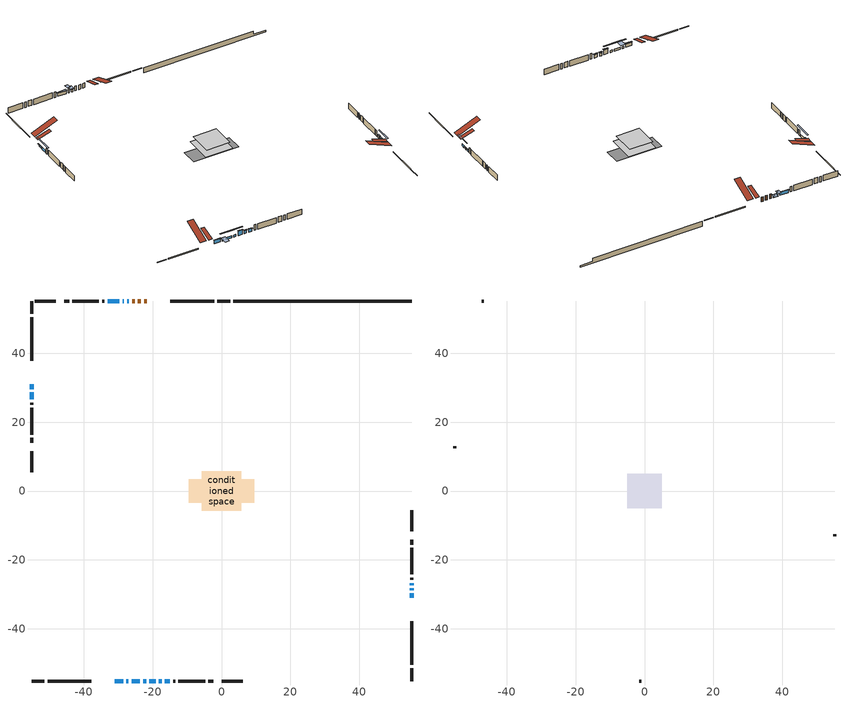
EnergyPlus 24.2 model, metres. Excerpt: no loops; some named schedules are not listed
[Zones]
conditioned space
 floor outside (Floor1 construction): -0.67,-0.67 -0.67,0.67 0.67,0.67 0.67,-0.67 z1.49
 floor adiabatic (AdiabaticFloorConstruction): -5.75,-5.75 -5.75,5.75 5.75,5.75 5.75,-5.75 z1.49
 floor foundation (Slab1 construction): -9.53,-3.42 -9.53,3.42 9.53,3.42 9.53,-3.42 z-0.77
 wall outside (RimJoist1 construction): 2.48,55.23 -1.25,55.23 / -55.23,-55.23 -51.5,-55.23 / -55.23,55.23 -55.23,51.5 / 55.23,-55.23 55.23,-51.5 z1.49:1.79
 wall outside (RimJoist2 construction): -2.18,55.23 -14.87,55.23 / -50.57,-55.23 -37.87,-55.23 / -55.23,50.57 -55.23,37.87 / 55.23,-50.57 55.23,-37.87 z1.49:1.79
 wall outside (AdiabaticWallConstruction 1): -21.74,55.23 -22.5,55.23 / -23.42,55.23 -24.36,55.23 / -25.29,55.23 -25.97,55.23 z1.49:3.52
 wall outside (AdiabaticWallConstruction): -26.89,55.23 -27.46,55.23 / -27.64,-55.23 -27.07,-55.23 z1.49:2.41; -31,-55.23 -28.56,-55.23 z1.49:2.91; -55.23,31 -55.23,29.58 / 55.23,-31 55.23,-29.78 / -26.15,-55.23 -23.71,-55.23 / -22.78,-55.23 -21.86,-55.23 / -55.23,28.65 -55.23,26.62 / 55.23,-27.37 55.23,-26.75 z1.49:2.46; -28.38,55.23 -28.74,55.23 z1.49:3.47; 55.23,-28.85 55.23,-28.29 z1.49:2.25; -29.67,55.23 -33.13,55.23 z1.49:2.86; -20.94,-55.23 -19.16,-55.23 z1.49:3.57; -18.23,-55.23 -17.37,-55.23 / -16.44,-55.23 -15.01,-55.23 z1.49:2.81
 wall outside (Wall1 construction): -34.05,55.23 -34.69,55.23 / -14.08,-55.23 -13.45,-55.23 / -55.23,25.69 -55.23,25.06 / 55.23,-25.83 55.23,-25.19 z1.49:3.93
 wall outside (Wall2 construction): -35.62,55.23 -43.4,55.23 / -12.52,-55.23 -4.74,-55.23 / -55.23,24.13 -55.23,16.35 / 55.23,-24.26 55.23,-16.48 z1.49:3.93
 wall outside (Wall3 construction): -44.33,55.23 -45.74,55.23 / -3.81,-55.23 -2.4,-55.23 / -55.23,15.42 -55.23,14.01 / 55.23,-15.55 55.23,-14.14 z1.49:3.93
 wall outside (Wall5 construction): -48.19,55.23 -54.3,55.23 / 0.06,-55.23 6.17,-55.23 / -55.23,11.55 -55.23,5.44 / 55.23,-11.69 55.23,-5.58 z1.49:3.93
 wall foundation (FoundationWall1 construction): 3.41,55.23,-0.77 3.41,55.23,1.49 50.05,55.23,1.49 50.05,55.23,-0.01 55.23,55.23,-0.01 55.23,55.23,-0.77
 window (WindowConstruction 8): -26.9,55.23 -27.45,55.23 z1.49:2.4
 window (WindowConstruction 6): -31,-55.23 -28.56,-55.23 z1.49:2.91
 window (WindowConstruction 7): -55.23,31 -55.23,29.58 z1.49:2.46
 window (WindowConstruction 14): -27.63,-55.23 -27.08,-55.23 z1.49:2.4
 window (WindowConstruction 10): 55.23,-31 55.23,-29.78 z1.49:2.46
 window (WindowConstruction 11): -26.15,-55.23 -23.71,-55.23 z1.49:2.46
 window (WindowConstruction 9): -28.38,55.23 -28.74,55.23 z1.49:3.47
 window (WindowConstruction 12): -22.78,-55.23 -21.86,-55.23 z1.49:2.46
 window (WindowConstruction 13): -55.23,28.65 -55.23,26.62 z1.49:2.46
 window (WindowConstruction): 55.23,-28.85 55.23,-28.29 z1.49:2.25
 window (WindowConstruction 1): 55.23,-27.37 55.23,-26.76 z1.49:2.46
 window (WindowConstruction 2): -29.67,55.23 -33.13,55.23 z1.49:2.86
 window (WindowConstruction 3): -20.94,-55.23 -19.16,-55.23 z1.49:3.57
 window (WindowConstruction 4): -18.23,-55.23 -17.37,-55.23 z1.49:2.81
 window (WindowConstruction 5): -16.44,-55.23 -15.01,-55.23 z1.49:2.81
 door (Door): -21.75,55.23 -22.5,55.23 z1.49:3.52
 door (Door 1): -23.43,55.23 -24.36,55.23 z1.49:3.52
 door (Door 2): -25.29,55.23 -25.97,55.23 z1.49:3.52
 ceiling adiabatic (AdiabaticFloorConstruction): 5.75,-5.75 5.75,5.75 -5.75,5.75 -5.75,-5.75 z1.49
 roof outside (Roof2 construction): -20.82,55.23,3.93 -20.82,49.55,5.82 -19.32,49.55,5.82 -19.32,55.23,3.93; -31.93,-55.23,3.93 -31.93,-49.55,5.82 -33.43,-49.55,5.82 -33.43,-55.23,3.93; -55.23,31.93,3.93 -49.55,31.93,5.82 -49.55,33.43,5.82 -55.23,33.43,3.93; 55.23,-31.93,3.93 49.55,-31.93,5.82 49.55,-33.43,5.82 55.23,-33.43,3.93
attic - vented
 floor to conditioned space (Floor2 construction Reversed): -4.97,-4.97 -4.97,4.97 4.97,4.97 4.97,-4.97 z3.93
 wall outside (Wall4 construction): -46.67,55.23 -47.26,55.23 / -1.47,-55.23 -0.87,-55.23 / -55.23,13.08 -55.23,12.48 / 55.23,-13.21 55.23,-12.62 z1.49:3.93
 roof outside (Roof1 construction): -18.39,55.23,3.93 -18.39,45.68,7.91 -15.8,45.68,7.91 -15.8,55.23,3.93; -34.36,-55.23,3.93 -34.36,-45.68,7.91 -36.94,-45.68,7.91 -36.94,-55.23,3.93; -55.23,34.36,3.93 -45.68,34.36,7.91 -45.68,36.94,7.91 -55.23,36.94,3.93; 55.23,-34.36,3.93 45.68,-34.36,7.91 45.68,-36.94,7.91 55.23,-36.94,3.93
shading: -27.91,55.23 -26.44,55.23 -26.44,56.91 -27.91,56.91 z2.86; -28.36,-55.23 -31.2,-55.23 -31.2,-55.64 -28.36,-55.64 z3.11; -55.23,29.38 -55.23,31.2 -55.64,31.2 -55.64,29.38 z2.66; -26.47,-55.23 -28.24,-55.23 -28.24,-58.28 -26.47,-58.28 z3.01; 55.23,-27.16 55.23,-33.62 55.64,-33.62 55.64,-27.16 z5.08; -21.09,-55.23 -28.77,-55.23 -28.77,-55.64 -21.09,-55.64 z5.08; -29.2,55.23 -27.92,55.23 -27.92,56.91 -29.2,56.91 z3.93; -19.24,-55.23 -25.4,-55.23 -25.4,-55.64 -19.24,-55.64 z5.08; -55.23,24 -55.23,31.27 -55.64,31.27 -55.64,24 z5.08; 55.23,-28.09 55.23,-29.05 55.64,-29.05 55.64,-28.09 z2.45; 55.23,-26.55 55.23,-27.57 55.64,-27.57 55.64,-26.55 z2.66; -33.33,55.23 -29.47,55.23 -29.47,55.64 -33.33,55.64 z3.06; -18.96,-55.23 -21.14,-55.23 -21.14,-55.64 -18.96,-55.64 z3.77; -17.17,-55.23 -18.43,-55.23 -18.43,-55.64 -17.17,-55.64 z3.01; -14.81,-55.23 -16.64,-55.23 -16.64,-55.64 -14.81,-55.64 z3.01
[Building]
Building 1: Terrain=Suburbs
[Site:Location]
Saint John AP_NB: Latitude {deg}=45.32; Longitude {deg}=-65.89; Time Zone {hr}=-4; Elevation {m}=109; Keep Site Location Information=Yes
[Site:GroundTemperature:Shallow]
1.82357, -0.0370019, -0.186003, 0.696932, 4.24142, 7.7694, 10.828, 12.7655, 12.9301, 11.3543, 8.37368, 4.95392
[Site:WaterMainsTemperature]
Calculation Method=Schedule; Temperature Schedule=mains temperature schedule
[Material] Roughness=Rough; Thermal Absorptance=0.9
Name | Thickness {m} | Conductivity {W/m-K} | Density {kg/m3} | Specific Heat {J/kg-K} | Solar Absorptance | Visible Absorptance
asphalt or fiberglass shingles | 0.00635 | 0.162714 | 1121.4 | 1465.45 | 0.4 | 0.4
ceiling loosefill ins | 0.338667 | 0.0480833 | 16.02 | 1046.75 | 0.7 | 0.7
ceiling stud and cavity | 0.1397 | 0.115148 | 65.682 | 1177.47 | 0.7 | 0.7
concrete 4.0 in. | 0.1016 | 1.803125 | 2242.8 | 837.4 | 0.7 | 0.7
concrete 8.0 in. | 0.2032 | 1.803125 | 2242.8 | 837.4 | 0.7 | 0.7
door material | 0.04445 | 0.0451087 | 512.64 | 1214.23 | 0.7 | 0.7
exterior vertical ins | 0.0020482 | 0.029427 | 32.04 | 1214.23 | 0.7 | 0.7
floor covering | 0.0127 | 0.0433444 | 54.468 | 1339.84 | 0.6 | 0.6
floor rigid ins | 0.155448 | 0.029427 | 32.04 | 1214.23 | 0.7 | 0.7
floor rigid ins 1; wall rigid ins 1 | 0.512978 | 0.029427 | 32.04 | 1214.23 | 0.7 | 0.7
floor stud and cavity | 0.1397 | 0.193413 | 92.3553 | 1139.71 | 0.7 | 0.7
floor stud and cavity 1 | 0.1397 | 1.75129 | 37.0049 | 1207.88 | 0.7 | 0.7
furniture material conditioned space 1 | 0.1524 | 0.115458 | 640.8 | 1214.23 | 0.6 | 0.6
gypsum board | 0.0127 | 0.160291 | 801 | 837.4 | 0.6 | 0.6
gypsum board 1 | 0.0127 | 0.160291 | 801 | 837.4 | 0.7 | 0.7
osb sheathing 0.5 in. | 0.0127 | 0.115458 | 512.64 | 1214.23 | 0.7 | 0.7
osb sheathing 0.75 in. | 0.01905 | 0.115458 | 512.64 | 1214.23 | 0.7 | 0.7
osb sheathing 2.0 in. | 0.0508 | 0.115458 | 512.64 | 1214.23 | 0.7 | 0.7
rim joist rigid ins; roof rigid ins | 0.103632 | 0.029427 | 32.04 | 1214.23 | 0.7 | 0.7
rim joist stud and cavity | 0.0508 | 0.0199298 | 125.044 | 1163.47 | 0.6 | 0.6
rim joist stud and cavity 1 | 0.0508 | 0.0401486 | 125.044 | 1163.47 | 0.6 | 0.6
roof stud and cavity | 0.2032 | 0.148753 | 78.34581 | 1123.46 | 0.7 | 0.7
wall rigid ins | 0.051816 | 0.029427 | 32.04 | 1214.23 | 0.7 | 0.7
wall stud and cavity | 0.1397 | 0.417588 | 139.0536 | 1170.24 | 0.7 | 0.7
wall stud and cavity 1 | 0.1397 | 0.24189 | 139.0536 | 1170.24 | 0.7 | 0.7
wall stud and cavity 2 | 0.1397 | 0.326506 | 139.0536 | 1170.24 | 0.7 | 0.7
wall stud and cavity 3 | 0.0889 | 6.1454 | 50.32683 | 1063.81 | 0.6 | 0.6
wall stud and cavity 4 | 0.1397 | 0.275573 | 139.0536 | 1170.24 | 0.7 | 0.7
wall stud and cavity 5 | 0.0889 | 0.380278 | 52.3479 | 1209.89 | 0.7 | 0.7
wall stud and cavity 6 | 0.0889 | 0.391764 | 83.0341 | 1211.67 | 0.7 | 0.7
wood siding | 0.0254 | 0.102417 | 544.68 | 1172.36 | 0.4 | 0.4
wood siding 1 | 0.00254 | 0.102417 | 544.68 | 1172.36 | 0.4 | 0.4
wood siding 2; wood siding 3; wood siding 4 | 0.0254 | 0.102417 | 544.68 | 1172.36 | 0.7 | 0.7
[WindowMaterial:SimpleGlazingSystem]
Name | U-Factor {W/m2-K} | Solar Heat Gain Coefficient
WindowMaterial | 2.234293 | 0.4
WindowMaterial 1 | 2.17638 | 0.44
WindowMaterial 10 | 1.995817 | 0.56
WindowMaterial 11 | 2.12187 | 0.48
WindowMaterial 12 | 2.10597 | 0.49
WindowMaterial 2 | 1.990139 | 0.57
WindowMaterial 3 | 2.04181 | 0.55
WindowMaterial 4 | 2.07644 | 0.51
WindowMaterial 5 | 2.26495 | 0.38
WindowMaterial 6 | 1.9521 | 0.59
WindowMaterial 7 | 2.1531 | 0.46
WindowMaterial 8 | 2.63573 | 0.6
WindowMaterial 9 | 6.82098 | 0.71
[Construction]
AdiabaticFloorConstruction: floor stud and cavity 1, floor rigid ins 1, osb sheathing 0.75 in., floor covering
AdiabaticWallConstruction: wood siding 3, wall rigid ins 1, wall stud and cavity 5, gypsum board
AdiabaticWallConstruction 1: wood siding 4, wall rigid ins 1, wall stud and cavity 5, gypsum board
Door; Door 1; Door 2: door material
Floor1 construction: floor stud and cavity, floor rigid ins, osb sheathing 0.75 in., floor covering
Floor2 construction Reversed: gypsum board, ceiling stud and cavity, ceiling loosefill ins
FoundationWall1 construction: concrete 8.0 in., gypsum board 1
furniture construction conditioned space 1: furniture material conditioned space 1
PartitionWallConstruction: gypsum board, wall stud and cavity 6, gypsum board
RimJoist1 construction: wood siding 2, rim joist rigid ins, osb sheathing 2.0 in., rim joist stud and cavity
RimJoist2 construction: wood siding 2, rim joist rigid ins, osb sheathing 2.0 in., rim joist stud and cavity 1
Roof1 construction: asphalt or fiberglass shingles
Roof2 construction: asphalt or fiberglass shingles, roof rigid ins, osb sheathing 0.75 in., roof stud and cavity, gypsum board
Slab1 construction: concrete 4.0 in.
Wall1 construction: wood siding, wall rigid ins, osb sheathing 0.5 in., wall stud and cavity, gypsum board
Wall2 construction: wood siding, wall rigid ins, osb sheathing 0.5 in., wall stud and cavity 1, gypsum board
Wall3 construction: wood siding, wall rigid ins, osb sheathing 0.5 in., wall stud and cavity 2, gypsum board
Wall4 construction: wood siding 1, wall stud and cavity 3
Wall5 construction: wood siding, wall rigid ins, osb sheathing 0.5 in., wall stud and cavity 4, gypsum board
WindowConstruction: WindowMaterial
WindowConstruction 1; WindowConstruction 10: WindowMaterial 1
WindowConstruction 11: WindowMaterial 10
WindowConstruction 12: WindowMaterial 11
WindowConstruction 13: WindowMaterial 12
WindowConstruction 14; WindowConstruction 8: WindowMaterial 8
WindowConstruction 2: WindowMaterial 2
WindowConstruction 3: WindowMaterial 3
WindowConstruction 4: WindowMaterial 4
WindowConstruction 5: WindowMaterial 5
WindowConstruction 6: WindowMaterial 6
WindowConstruction 7: WindowMaterial 7
WindowConstruction 9: WindowMaterial 9
[Zone] Multiplier=1; Part of Total Floor Area=Yes
Name | Volume {m3}
attic - vented | 62.914
conditioned space | 696.6
[Space]
Name | Zone | Volume {m3}
attic - vented 1 | attic - vented | 62.914
conditioned space 1 | conditioned space | 696.6
[ZoneInfiltration:EffectiveLeakageArea]
infil attic - vented 1: Zone or Space=attic - vented 1; Schedule=Always On Discrete; Effective Air Leakage Area {cm2}=3485.65; Stack Coefficient=0.000446206; Wind Coefficient=1.42721e-05
[ZoneMixing]
whole house fan mix: Zone or Space=attic - vented; Schedule=Always On Continuous; Design Flow Rate Calculation Method=Flow/Zone; Design Flow Rate {m3/s}=0; Source Zone or Space=conditioned space
[SurfaceProperty:ExposedFoundationPerimeter]
Slab1: Exposed Perimeter Calculation Method=TotalExposedPerimeter; Total Exposed Perimeter {m}=51.817
[InternalMass] Zone or ZoneList=conditioned space; Space or SpaceList=conditioned space 1
Name | Construction | Surface Area {m2}
furniture mass conditioned space 1 | furniture construction conditioned space 1 | 105.824
partition wall mass | PartitionWallConstruction | 264.56
[Lights]
interior lighting: Zone or ZoneList or Space or SpaceList=conditioned space 1; Schedule=interior lighting schedule; Design Level Calculation Method=LightingLevel; Lighting Level {W}=343.2; Return Air Fraction=0; Fraction Radiant=0.6; Fraction Visible=0.2; Fraction Replaceable=1
[People]
occupants: Zone or ZoneList or Space or SpaceList=conditioned space 1; Number of People Schedule=occupants schedule; Number of People Calculation Method=People; Number of People=3; Fraction Radiant=0.314171; Sensible Heat Fraction=0.56303; Activity Level Schedule=occupants activity schedule; Carbon Dioxide Generation Rate {m3/s-W}=0; Enable ASHRAE 55 Comfort Warnings=No; Mean Radiant Temperature Calculation Type=EnclosureAveraged
[ElectricEquipment] Zone or ZoneList or Space or SpaceList=conditioned space 1; Design Level Calculation Method=EquipmentLevel
Name | Schedule | Design Level {W} | Fraction Latent | Fraction Radiant | Fraction Lost
clothes dryer | clothes dryer schedule | 140.772 | 0.015 | 0.081 | 0.85
clothes washer | clothes washer schedule | 32.1985 | 0.03 | 0.162 | 0.7
cooking range | cooking range schedule | 215.147 | 0.08 | 0.432 | 0.2
dishwasher | dishwasher schedule | 66.8632 | 0.3 | 0.18 | 0.4
fridge | fridge schedule | 72.9452 | 0 | 0.6 | 0
mech vent bath fan 0 | mech vent bath fan 0 schedule | 50.2 | 0 | 0 | 1
mech vent house fan | mech vent house fan schedule | 19.9167 | 0 | 0 | 0.5
mech vent house fan cfis | mech vent house fan cfis schedule | 0 | 0 | 0 | 0
misc plug loads | misc plug loads schedule | 494.7 | 0.045 | 0.513 | 0.1
whole house fan | Always On Discrete | 0 | 0 | 0 | 1
[OtherEquipment] Zone or ZoneList or Space or SpaceList=conditioned space 1; Design Level Calculation Method=EquipmentLevel
Name | Fuel Type | Schedule | Design Level {W} | Fraction Latent | Fraction Radiant | Fraction Lost
clothes dryer 1 | Electricity | clothes dryer schedule | 0 | 0.015 | 0.081 | 0.85
cooking range 1 | Electricity | cooking range schedule | 0 | 0.08 | 0.432 | 0.2
general water use latent | None | general water use schedule | 62.594 | 1 | 0 | 0
general water use sensible | None | general water use schedule | -61.6891 | 0 | 0.6 | 0
mech vent house fan latent load | None | Always On Discrete | 0 | 1 | 0 | 0
mech vent house fan sensible load | None | Always On Discrete | 0 | 0 | 0 | 0
water heater energy adjustment1 | Electricity | Always On Discrete | 0.01 | 0 | 0 | 1
[ZoneInfiltration:DesignFlowRate] Zone or ZoneList or Space or SpaceList=conditioned space 1; Schedule=Always On Discrete; Design Flow Rate Calculation Method=Flow/Zone; Design Flow Rate {m3/s}=0
infil flow; natural vent flow; whole house fan flow
[ZoneControl:Thermostat]
conditioned space Thermostat: Zone or ZoneList=conditioned space; Control Type Schedule=conditioned space Thermostat Schedule; Control 1=conditioned space temperature setpoint; Temperature Difference Between Cutout And Setpoint {deltaC}=0
[ThermostatSetpoint:DualSetpoint]
conditioned space temperature setpoint: Heating Setpoint Temperature Schedule=heating setpoint; Cooling Setpoint Temperature Schedule=cooling setpoint
[Zone equipment]
conditioned space: electric baseboard
[Foundation:Kiva]
Foundation Kiva 1: Initial Indoor Air Temperature {C}=18; Wall Height Above Grade {m}=1.49001; Wall Depth Below Slab {m}=0.2032; Custom Block Material Name 1=exterior vertical ins; Custom Block Depth 1 {m}=2.26; Custom Block X Position 1 {m}=0.2159; Custom Block Z Position 1 {m}=0
[Foundation:Kiva:Settings]
Soil Conductivity {W/m-K}=0.849921; Soil Density {kg/m3}=1842.3; Soil Specific Heat {J/kg-K}=418.7; Ground Solar Absorptivity=0.9; Ground Thermal Absorptivity=0.9; Ground Surface Roughness {m}=0.03; Far-Field Width {m}=40; Deep-Ground Boundary Condition=ZeroFlux; Deep-Ground Depth {m}=40; Minimum Cell Dimension {m}=0.2; Maximum Cell Growth Coefficient=3; Simulation Timestep=Timestep
[Exterior:Lights]
exterior lighting: Schedule=exterior lighting schedule; Design Level {W}=75.6
[EnergyManagementSystem:Sensor] Output:Variable or Output:Meter Index Key=conditioned space
Name | Output:Variable or Output:Meter
conditioned_space_clg_unmet_s | Zone Cooling Setpoint Not Met Time
conditioned_space_htg_unmet_s | Zone Heating Setpoint Not Met Time
fridge_tin_s; tin_s; tin_s_1 | Zone Mean Air Temperature
tout_s | Zone Outdoor Air Drybulb Temperature
win_s | Zone Air Humidity Ratio
[Schedule:Constant]
Name | Hourly Value
Always On Continuous; mech vent house fan schedule; mech vent house fan cfis schedule; Always On Discrete | 1
occupants activity schedule | 117.228
fridge schedule | 0
[Schedule:Week:Daily]
interior lighting schedule Week Rule - Jan1-Jan27: interior lighting schedule day, interior lighting schedule day, interior lighting schedule day, interior lighting schedule day, interior lighting schedule day, interior lighting schedule day, interior lighting schedule day, interior lighting schedule default day, interior lighting schedule default day, interior lighting schedule default day, interior lighting schedule default day, interior lighting schedule default day
interior lighting schedule Week Rule - Jan28-Feb3: interior lighting schedule day, interior lighting schedule day, interior lighting schedule day, interior lighting schedule day, interior lighting schedule day 1, interior lighting schedule day 1, interior lighting schedule day 1, interior lighting schedule default day, interior lighting schedule default day, interior lighting schedule default day, interior lighting schedule default day, interior lighting schedule default day
interior lighting schedule Week Rule - Feb4-Feb24: interior lighting schedule day 1, interior lighting schedule day 1, interior lighting schedule day 1, interior lighting schedule day 1, interior lighting schedule day 1, interior lighting schedule day 1, interior lighting schedule day 1, interior lighting schedule default day, interior lighting schedule default day, interior lighting schedule default day, interior lighting schedule default day, interior lighting schedule default day
interior lighting schedule Week Rule - Feb25-Mar3: interior lighting schedule day 1, interior lighting schedule day 1, interior lighting schedule day 1, interior lighting schedule day 1, interior lighting schedule day 2, interior lighting schedule day 2, interior lighting schedule day 2, interior lighting schedule default day, interior lighting schedule default day, interior lighting schedule default day, interior lighting schedule default day, interior lighting schedule default day
interior lighting schedule Week Rule - Mar4-Mar31: interior lighting schedule day 2, interior lighting schedule day 2, interior lighting schedule day 2, interior lighting schedule day 2, interior lighting schedule day 2, interior lighting schedule day 2, interior lighting schedule day 2, interior lighting schedule default day, interior lighting schedule default day, interior lighting schedule default day, interior lighting schedule default day, interior lighting schedule default day
interior lighting schedule Week Rule - Apr1-Apr28: interior lighting schedule day 3, interior lighting schedule day 3, interior lighting schedule day 3, interior lighting schedule day 3, interior lighting schedule day 3, interior lighting schedule day 3, interior lighting schedule day 3, interior lighting schedule default day, interior lighting schedule default day, interior lighting schedule default day, interior lighting schedule default day, interior lighting schedule default day
interior lighting schedule Week Rule - Apr29-May5: interior lighting schedule day 3, interior lighting schedule day 3, interior lighting schedule day 4, interior lighting schedule day 4, interior lighting schedule day 4, interior lighting schedule day 4, interior lighting schedule day 4, interior lighting schedule default day, interior lighting schedule default day, interior lighting schedule default day, interior lighting schedule default day, interior lighting schedule default day
interior lighting schedule Week Rule - May6-May26: interior lighting schedule day 4, interior lighting schedule day 4, interior lighting schedule day 4, interior lighting schedule day 4, interior lighting schedule day 4, interior lighting schedule day 4, interior lighting schedule day 4, interior lighting schedule default day, interior lighting schedule default day, interior lighting schedule default day, interior lighting schedule default day, interior lighting schedule default day
interior lighting schedule Week Rule - May27-Jun2: interior lighting schedule day 4, interior lighting schedule day 4, interior lighting schedule day 4, interior lighting schedule day 4, interior lighting schedule day 4, interior lighting schedule day 5, interior lighting schedule day 5, interior lighting schedule default day, interior lighting schedule default day, interior lighting schedule default day, interior lighting schedule default day, interior lighting schedule default day
interior lighting schedule Week Rule - Jun3-Jun30: interior lighting schedule day 5, interior lighting schedule day 5, interior lighting schedule day 5, interior lighting schedule day 5, interior lighting schedule day 5, interior lighting schedule day 5, interior lighting schedule day 5, interior lighting schedule default day, interior lighting schedule default day, interior lighting schedule default day, interior lighting schedule default day, interior lighting schedule default day
interior lighting schedule Week Rule - Jul1-Jul28: interior lighting schedule day 6, interior lighting schedule day 6, interior lighting schedule day 6, interior lighting schedule day 6, interior lighting schedule day 6, interior lighting schedule day 6, interior lighting schedule day 6, interior lighting schedule default day, interior lighting schedule default day, interior lighting schedule default day, interior lighting schedule default day, interior lighting schedule default day
interior lighting schedule Week Rule - Jul29-Aug4: interior lighting schedule day 6, interior lighting schedule day 6, interior lighting schedule day 6, interior lighting schedule day 7, interior lighting schedule day 7, interior lighting schedule day 7, interior lighting schedule day 7, interior lighting schedule default day, interior lighting schedule default day, interior lighting schedule default day, interior lighting schedule default day, interior lighting schedule default day
interior lighting schedule Week Rule - Aug5-Aug25: interior lighting schedule day 7, interior lighting schedule day 7, interior lighting schedule day 7, interior lighting schedule day 7, interior lighting schedule day 7, interior lighting schedule day 7, interior lighting schedule day 7, interior lighting schedule default day, interior lighting schedule default day, interior lighting schedule default day, interior lighting schedule default day, interior lighting schedule default day
interior lighting schedule Week Rule - Aug26-Sep1: interior lighting schedule day 7, interior lighting schedule day 7, interior lighting schedule day 7, interior lighting schedule day 7, interior lighting schedule day 7, interior lighting schedule day 7, interior lighting schedule day 8, interior lighting schedule default day, interior lighting schedule default day, interior lighting schedule default day, interior lighting schedule default day, interior lighting schedule default day
interior lighting schedule Week Rule - Sep2-Sep29: interior lighting schedule day 8, interior lighting schedule day 8, interior lighting schedule day 8, interior lighting schedule day 8, interior lighting schedule day 8, interior lighting schedule day 8, interior lighting schedule day 8, interior lighting schedule default day, interior lighting schedule default day, interior lighting schedule default day, interior lighting schedule default day, interior lighting schedule default day
interior lighting schedule Week Rule - Sep30-Oct6: interior lighting schedule day 8, interior lighting schedule day 9, interior lighting schedule day 9, interior lighting schedule day 9, interior lighting schedule day 9, interior lighting schedule day 9, interior lighting schedule day 9, interior lighting schedule default day, interior lighting schedule default day, interior lighting schedule default day, interior lighting schedule default day, interior lighting schedule default day
interior lighting schedule Week Rule - Oct7-Oct27: interior lighting schedule day 9, interior lighting schedule day 9, interior lighting schedule day 9, interior lighting schedule day 9, interior lighting schedule day 9, interior lighting schedule day 9, interior lighting schedule day 9, interior lighting schedule default day, interior lighting schedule default day, interior lighting schedule default day, interior lighting schedule default day, interior lighting schedule default day
interior lighting schedule Week Rule - Oct28-Nov3: interior lighting schedule day 9, interior lighting schedule day 9, interior lighting schedule day 9, interior lighting schedule day 9, interior lighting schedule day 10, interior lighting schedule day 10, interior lighting schedule day 10, interior lighting schedule default day, interior lighting schedule default day, interior lighting schedule default day, interior lighting schedule default day, interior lighting schedule default day
interior lighting schedule Week Rule - Nov4-Nov24: interior lighting schedule day 10, interior lighting schedule day 10, interior lighting schedule day 10, interior lighting schedule day 10, interior lighting schedule day 10, interior lighting schedule day 10, interior lighting schedule day 10, interior lighting schedule default day, interior lighting schedule default day, interior lighting schedule default day, interior lighting schedule default day, interior lighting schedule default day
interior lighting schedule Week Rule - Nov25-Dec1: interior lighting schedule day 10, interior lighting schedule day 10, interior lighting schedule day 10, interior lighting schedule day 10, interior lighting schedule day 10, interior lighting schedule day 10, interior lighting schedule day 11, interior lighting schedule default day, interior lighting schedule default day, interior lighting schedule default day, interior lighting schedule default day, interior lighting schedule default day
interior lighting schedule Week Rule - Dec2-Dec31: interior lighting schedule day 11, interior lighting schedule day 11, interior lighting schedule day 11, interior lighting schedule day 11, interior lighting schedule day 11, interior lighting schedule day 11, interior lighting schedule day 11, interior lighting schedule default day, interior lighting schedule default day, interior lighting schedule default day, interior lighting schedule default day, interior lighting schedule default day
occupants schedule Week Rule - Jan1-Dec31: occupants schedule day, occupants schedule day, occupants schedule day, occupants schedule day, occupants schedule day, occupants schedule day, occupants schedule day, occupants schedule default day, occupants schedule default day, occupants schedule default day, occupants schedule default day, occupants schedule default day
clothes dryer schedule Week Rule - Jan1-Dec31: clothes dryer schedule day, clothes dryer schedule day, clothes dryer schedule day, clothes dryer schedule day, clothes dryer schedule day, clothes dryer schedule day, clothes dryer schedule day, clothes dryer schedule default day, clothes dryer schedule default day, clothes dryer schedule default day, clothes dryer schedule default day, clothes dryer schedule default day
clothes washer schedule Week Rule - Jan1-Dec31: clothes washer schedule day, clothes washer schedule day, clothes washer schedule day, clothes washer schedule day, clothes washer schedule day, clothes washer schedule day, clothes washer schedule day, clothes washer schedule default day, clothes washer schedule default day, clothes washer schedule default day, clothes washer schedule default day, clothes washer schedule default day
cooking range schedule Week Rule - Jan1-Dec31: cooking range schedule day, cooking range schedule day, cooking range schedule day, cooking range schedule day, cooking range schedule day, cooking range schedule day, cooking range schedule day, cooking range schedule default day, cooking range schedule default day, cooking range schedule default day, cooking range schedule default day, cooking range schedule default day
dishwasher schedule Week Rule - Jan1-Dec31: dishwasher schedule day, dishwasher schedule day, dishwasher schedule day, dishwasher schedule day, dishwasher schedule day, dishwasher schedule day, dishwasher schedule day, dishwasher schedule default day, dishwasher schedule default day, dishwasher schedule default day, dishwasher schedule default day, dishwasher schedule default day
mech vent bath fan 0 schedule Week Rule - Jan1-Dec31: mech vent bath fan 0 schedule day, mech vent bath fan 0 schedule day, mech vent bath fan 0 schedule day, mech vent bath fan 0 schedule day, mech vent bath fan 0 schedule day, mech vent bath fan 0 schedule day, mech vent bath fan 0 schedule day, mech vent bath fan 0 schedule default day, mech vent bath fan 0 schedule default day, mech vent bath fan 0 schedule default day, mech vent bath fan 0 schedule default day, mech vent bath fan 0 schedule default day
misc plug loads schedule Week Rule - Jan1-Dec31: misc plug loads schedule day, misc plug loads schedule day, misc plug loads schedule day, misc plug loads schedule day, misc plug loads schedule day, misc plug loads schedule day, misc plug loads schedule day, misc plug loads schedule default day, misc plug loads schedule default day, misc plug loads schedule default day, misc plug loads schedule default day, misc plug loads schedule default day
general water use schedule Week Rule - Jan1-Dec31: general water use schedule day, general water use schedule day, general water use schedule day, general water use schedule day, general water use schedule day, general water use schedule day, general water use schedule day, general water use schedule default day, general water use schedule default day, general water use schedule default day, general water use schedule default day, general water use schedule default day
exterior lighting schedule Week Rule - Jan1-Jan27: exterior lighting schedule day, exterior lighting schedule day, exterior lighting schedule day, exterior lighting schedule day, exterior lighting schedule day, exterior lighting schedule day, exterior lighting schedule day, exterior lighting schedule default day, exterior lighting schedule default day, exterior lighting schedule default day, exterior lighting schedule default day, exterior lighting schedule default day
exterior lighting schedule Week Rule - Jan28-Feb3: exterior lighting schedule day, exterior lighting schedule day, exterior lighting schedule day, exterior lighting schedule day, exterior lighting schedule day 1, exterior lighting schedule day 1, exterior lighting schedule day 1, exterior lighting schedule default day, exterior lighting schedule default day, exterior lighting schedule default day, exterior lighting schedule default day, exterior lighting schedule default day
exterior lighting schedule Week Rule - Feb4-Feb24: exterior lighting schedule day 1, exterior lighting schedule day 1, exterior lighting schedule day 1, exterior lighting schedule day 1, exterior lighting schedule day 1, exterior lighting schedule day 1, exterior lighting schedule day 1, exterior lighting schedule default day, exterior lighting schedule default day, exterior lighting schedule default day, exterior lighting schedule default day, exterior lighting schedule default day
exterior lighting schedule Week Rule - Feb25-Mar3: exterior lighting schedule day 1, exterior lighting schedule day 1, exterior lighting schedule day 1, exterior lighting schedule day 1, exterior lighting schedule day 2, exterior lighting schedule day 2, exterior lighting schedule day 2, exterior lighting schedule default day, exterior lighting schedule default day, exterior lighting schedule default day, exterior lighting schedule default day, exterior lighting schedule default day
exterior lighting schedule Week Rule - Mar4-Mar31: exterior lighting schedule day 2, exterior lighting schedule day 2, exterior lighting schedule day 2, exterior lighting schedule day 2, exterior lighting schedule day 2, exterior lighting schedule day 2, exterior lighting schedule day 2, exterior lighting schedule default day, exterior lighting schedule default day, exterior lighting schedule default day, exterior lighting schedule default day, exterior lighting schedule default day
exterior lighting schedule Week Rule - Apr1-Apr28: exterior lighting schedule day 3, exterior lighting schedule day 3, exterior lighting schedule day 3, exterior lighting schedule day 3, exterior lighting schedule day 3, exterior lighting schedule day 3, exterior lighting schedule day 3, exterior lighting schedule default day, exterior lighting schedule default day, exterior lighting schedule default day, exterior lighting schedule default day, exterior lighting schedule default day
[Schedule:Year]
interior lighting schedule: interior lighting schedule Week Rule - Jan1-Jan27, 1, 1, 1, 27, interior lighting schedule Week Rule - Jan28-Feb3, 1, 28, 2, 3, interior lighting schedule Week Rule - Feb4-Feb24, 2, 4, 2, 24, interior lighting schedule Week Rule - Feb25-Mar3, 2, 25, 3, 3, interior lighting schedule Week Rule - Mar4-Mar31, 3, 4, 3, 31, interior lighting schedule Week Rule - Apr1-Apr28, 4, 1, 4, 28, interior lighting schedule Week Rule - Apr29-May5, 4, 29, 5, 5, interior lighting schedule Week Rule - May6-May26, 5, 6, 5, 26, interior lighting schedule Week Rule - May27-Jun2, 5, 27, 6, 2, interior lighting schedule Week Rule - Jun3-Jun30, 6, 3, 6, 30, interior lighting schedule Week Rule - Jul1-Jul28, 7, 1, 7, 28, interior lighting schedule Week Rule - Jul29-Aug4, 7, 29, 8, 4, interior lighting schedule Week Rule - Aug5-Aug25, 8, 5, 8, 25, interior lighting schedule Week Rule - Aug26-Sep1, 8, 26, 9, 1, interior lighting schedule Week Rule - Sep2-Sep29, 9, 2, 9, 29, interior lighting schedule Week Rule - Sep30-Oct6, 9, 30, 10, 6, interior lighting schedule Week Rule - Oct7-Oct27, 10, 7, 10, 27, interior lighting schedule Week Rule - Oct28-Nov3, 10, 28, 11, 3, interior lighting schedule Week Rule - Nov4-Nov24, 11, 4, 11, 24, interior lighting schedule Week Rule - Nov25-Dec1, 11, 25, 12, 1, interior lighting schedule Week Rule - Dec2-Dec31, 12, 2, 12, 31
occupants schedule: occupants schedule Week Rule - Jan1-Dec31, 1, 1, 12, 31
clothes dryer schedule: clothes dryer schedule Week Rule - Jan1-Dec31, 1, 1, 12, 31
clothes washer schedule: clothes washer schedule Week Rule - Jan1-Dec31, 1, 1, 12, 31
cooking range schedule: cooking range schedule Week Rule - Jan1-Dec31, 1, 1, 12, 31
dishwasher schedule: dishwasher schedule Week Rule - Jan1-Dec31, 1, 1, 12, 31
mech vent bath fan 0 schedule: mech vent bath fan 0 schedule Week Rule - Jan1-Dec31, 1, 1, 12, 31
misc plug loads schedule: misc plug loads schedule Week Rule - Jan1-Dec31, 1, 1, 12, 31
general water use schedule: general water use schedule Week Rule - Jan1-Dec31, 1, 1, 12, 31
exterior lighting schedule: exterior lighting schedule Week Rule - Jan1-Jan27, 1, 1, 1, 27, exterior lighting schedule Week Rule - Jan28-Feb3, 1, 28, 2, 3, exterior lighting schedule Week Rule - Feb4-Feb24, 2, 4, 2, 24, exterior lighting schedule Week Rule - Feb25-Mar3, 2, 25, 3, 3, exterior lighting schedule Week Rule - Mar4-Mar31, 3, 4, 3, 31, exterior lighting schedule Week Rule - Apr1-Apr28, 4, 1, 4, 28, exterior lighting schedule Week Rule - Apr29-May5, 4, 29, 5, 5, exterior lighting schedule Week Rule - May6-May26, 5, 6, 5, 26, exterior lighting schedule Week Rule - May27-Jun2, 5, 27, 6, 2, exterior lighting schedule Week Rule - Jun3-Jun30, 6, 3, 6, 30, exterior lighting schedule Week Rule - Jul1-Jul28, 7, 1, 7, 28, exterior lighting schedule Week Rule - Jul29-Aug4, 7, 29, 8, 4, exterior lighting schedule Week Rule - Aug5-Aug25, 8, 5, 8, 25, exterior lighting schedule Week Rule - Aug26-Sep1, 8, 26, 9, 1, exterior lighting schedule Week Rule - Sep2-Sep29, 9, 2, 9, 29, exterior lighting schedule Week Rule - Sep30-Oct6, 9, 30, 10, 6, exterior lighting schedule Week Rule - Oct7-Oct27, 10, 7, 10, 27, exterior lighting schedule Week Rule - Oct28-Nov3, 10, 28, 11, 3, exterior lighting schedule Week Rule - Nov4-Nov24, 11, 4, 11, 24, exterior lighting schedule Week Rule - Nov25-Dec1, 11, 25, 12, 1, exterior lighting schedule Week Rule - Dec2-Dec31, 12, 2, 12, 31
[Schedule:Compact]
conditioned space Thermostat Schedule: Through: 12/31, For: AllDays, Until: 24:00, 4
mains temperature schedule: Through: 01/01, For: AllDays, Until: 24:00, 6.42222, Through: 01/02, For: AllDays, Until: 24:00, 6.36056, Through: 01/03, For: AllDays, Until: 24:00, 6.3, Through: 01/04, For: AllDays, Until: 24:00, 6.24056, Through: 01/05, For: AllDays, Until: 24:00, 6.18167, Through: 01/06, For: AllDays, Until: 24:00, 6.12389, Through: 01/07, For: AllDays, Until: 24:00, 6.06722, Through: 01/08, For: AllDays, Until: 24:00, 6.01167, Through: 01/09, For: AllDays, Until: 24:00, 5.95722, Through: 01/10, For: AllDays, Until: 24:00, 5.90389, Through: 01/11, For: AllDays, Until: 24:00, 5.85111, Through: 01/12, For: AllDays, Until: 24:00, 5.8, Through: 01/13, For: AllDays, Until: 24:00, 5.74944, Through: 01/14, For: AllDays, Until: 24:00, 5.70056, Through: 01/15, For: AllDays, Until: 24:00, 5.65278, Through: 01/16, For: AllDays, Until: 24:00, 5.60556, Through: 01/17, For: AllDays, Until: 24:00, 5.56, Through: 01/18, For: AllDays, Until: 24:00, 5.51556, Through: 01/19, For: AllDays, Until: 24:00, 5.47222, Through: 01/20, For: AllDays, Until: 24:00, 5.43, Through: 01/21, For: AllDays, Until: 24:00, 5.38944, Through: 01/22, For: AllDays, Until: 24:00, 5.34944, Through: 01/23, For: AllDays, Until: 24:00, 5.31111, Through: 01/24, For: AllDays, Until: 24:00, 5.27389, Through: 01/25, For: AllDays, Until: 24:00, 5.23833, Through: 01/26, For: AllDays, Until: 24:00, 5.20333, Through: 01/27, For: AllDays, Until: 24:00, 5.17, Through: 01/28, For: AllDays, Until: 24:00, 5.13833, Through: 01/29, For: AllDays, Until: 24:00, 5.10722, Through: 01/30, For: AllDays, Until: 24:00, 5.07833, Through: 01/31, For: AllDays, Until: 24:00, 5.05, Through: 02/01, For: AllDays, Until: 24:00, 5.02333, Through: 02/02, For: AllDays, Until: 24:00, 4.99778, Through: 02/03, For: AllDays, Until: 24:00, 4.97389, Through: 02/04, For: AllDays, Until: 24:00, 4.95111, Through: 02/05, For: AllDays, Until: 24:00, 4.92944, Through: 02/06, For: AllDays, Until: 24:00, 4.90944, Through: 02/07, For: AllDays, Until: 24:00, 4.89111, Through: 02/08, For: AllDays, Until: 24:00, 4.87389, Through: 02/09, For: AllDays, Until: 24:00, 4.85778, Through: 02/10, For: AllDays, Until: 24:00, 4.84333, Through: 02/11, For: AllDays, Until: 24:00, 4.83, Through: 02/12, For: AllDays, Until: 24:00, 4.81833, Through: 02/13, For: AllDays, Until: 24:00, 4.80833, Through: 02/14, For: AllDays, Until: 24:00, 4.79944, Through: 02/15, For: AllDays, Until: 24:00, 4.79167, Through: 02/16, For: AllDays, Until: 24:00, 4.78556, Through: 02/17, For: AllDays, Until: 24:00, 4.78111, Through: 02/18, For: AllDays, Until: 24:00, 4.77778, Through: 02/19, For: AllDays, Until: 24:00, 4.77556, Through: 02/20, For: AllDays, Until: 24:00, 4.775, Through: 02/21, For: AllDays, Until: 24:00, 4.77611, Through: 02/22, For: AllDays, Until: 24:00, 4.77833, Through: 02/23, For: AllDays, Until: 24:00, 4.78222, Through: 02/24, For: AllDays, Until: 24:00, 4.78778, Through: 02/25, For: AllDays, Until: 24:00, 4.79389, Through: 02/26, For: AllDays, Until: 24:00, 4.80222, Through: 02/27, For: AllDays, Until: 24:00, 4.81167, Through: 02/28, For: AllDays, Until: 24:00, 4.82222, Through: 03/01, For: AllDays, Until: 24:00, 4.83444, Through: 03/02, For: AllDays, Until: 24:00, 4.84833, Through: 03/03, For: AllDays, Until: 24:00, 4.86278, Through: 03/04, For: AllDays, Until: 24:00, 4.87944, Through: 03/05, For: AllDays, Until: 24:00, 4.89722, Through: 03/06, For: AllDays, Until: 24:00, 4.91611, Through: 03/07, For: AllDays, Until: 24:00, 4.93667, Through: 03/08, For: AllDays, Until: 24:00, 4.95833, Through: 03/09, For: AllDays, Until: 24:00, 4.98167, Through: 03/10, For: AllDays, Until: 24:00, 5.00611, Through: 03/11, For: AllDays, Until: 24:00, 5.03222, Through: 03/12, For: AllDays, Until: 24:00, 5.05944, Through: 03/13, For: AllDays, Until: 24:00, 5.08778, Through: 03/14, For: AllDays, Until: 24:00, 5.11778, Through: 03/15, For: AllDays, Until: 24:00, 5.14889, Through: 03/16, For: AllDays, Until: 24:00, 5.18167, Through: 03/17, For: AllDays, Until: 24:00, 5.21556, Through: 03/18, For: AllDays, Until: 24:00, 5.25056, Through: 03/19, For: AllDays, Until: 24:00, 5.28667, Through: 03/20, For: AllDays, Until: 24:00, 5.32444, Through: 03/21, For: AllDays, Until: 24:00, 5.36333, Through: 03/22, For: AllDays, Until: 24:00, 5.40333, Through: 03/23, For: AllDays, Until: 24:00, 5.44444, Through: 03/24, For: AllDays, Until: 24:00, 5.48722, Through: 03/25, For: AllDays, Until: 24:00, 5.53056, Through: 03/26, For: AllDays, Until: 24:00, 5.57556, Through: 03/27, For: AllDays, Until: 24:00, 5.62167, Through: 03/28, For: AllDays, Until: 24:00, 5.66889, Through: 03/29, For: AllDays, Until: 24:00, 5.71722, Through: 03/30, For: AllDays, Until: 24:00, 5.76667, Through: 03/31, For: AllDays, Until: 24:00, 5.81722, Through: 04/01, For: AllDays, Until: 24:00, 5.86889, Through: 04/02, For: AllDays, Until: 24:00, 5.92222, Through: 04/03, For: AllDays, Until: 24:00, 5.97611, Through: 04/04, For: AllDays, Until: 24:00, 6.03056, Through: 04/05, For: AllDays, Until: 24:00, 6.08667, Through: 04/06, For: AllDays, Until: 24:00, 6.14389, Through: 04/07, For: AllDays, Until: 24:00, 6.20167, Through: 04/08, For: AllDays, Until: 24:00, 6.26056, Through: 04/09, For: AllDays, Until: 24:00, 6.32056, Through: 04/10, For: AllDays, Until: 24:00, 6.38167, Through: 04/11, For: AllDays, Until: 24:00, 6.44333, Through: 04/12, For: AllDays, Until: 24:00, 6.50611, Through: 04/13, For: AllDays, Until: 24:00, 6.57, Through: 04/14, For: AllDays, Until: 24:00, 6.63444, Through: 04/15, For: AllDays, Until: 24:00, 6.7, Through: 04/16, For: AllDays, Until: 24:00, 6.76611, Through: 04/17, For: AllDays, Until: 24:00, 6.83333, Through: 04/18, For: AllDays, Until: 24:00, 6.90111, Through: 04/19, For: AllDays, Until: 24:00, 6.97, Through: 04/20, For: AllDays, Until: 24:00, 7.03944, Through: 04/21, For: AllDays, Until: 24:00, 7.10944, Through: 04/22, For: AllDays, Until: 24:00, 7.18056, Through: 04/23, For: AllDays, Until: 24:00, 7.25167, Through: 04/24, For: AllDays, Until: 24:00, 7.32389, Through: 04/25, For: AllDays, Until: 24:00, 7.39722, Through: 04/26, For: AllDays, Until: 24:00, 7.47056, Through: 04/27, For: AllDays, Until: 24:00, 7.545, Through: 04/28, For: AllDays, Until: 24:00, 7.61944, Through: 04/29, For: AllDays, Until: 24:00, 7.695, Through: 04/30, For: AllDays, Until: 24:00, 7.77056, Through: 05/01, For: AllDays, Until: 24:00, 7.84722, Through: 05/02, For: AllDays, Until: 24:00, 7.92389, Through: 05/03, For: AllDays, Until: 24:00, 8.00111, Through: 05/04, For: AllDays, Until: 24:00, 8.07944, Through: 05/05, For: AllDays, Until: 24:00, 8.15722, Through: 05/06, For: AllDays, Until: 24:00, 8.23611, Through: 05/07, For: AllDays, Until: 24:00, 8.315, Through: 05/08, For: AllDays, Until: 24:00, 8.39444, Through: 05/09, For: AllDays, Until: 24:00, 8.47444, Through: 05/10, For: AllDays, Until: 24:00, 8.55444, Through: 05/11, For: AllDays, Until: 24:00, 8.635, Through: 05/12, For: AllDays, Until: 24:00, 8.71556, Through: 05/13, For: AllDays, Until: 24:00, 8.79611, Through: 05/14, For: AllDays, Until: 24:00, 8.87722, Through: 05/15, For: AllDays, Until: 24:00, 8.95889, Through: 05/16, For: AllDays, Until: 24:00, 9.04, Through: 05/17, For: AllDays, Until: 24:00, 9.12167, Through: 05/18, For: AllDays, Until: 24:00, 9.20333, Through: 05/19, For: AllDays, Until: 24:00, 9.28556, Through: 05/20, For: AllDays, Until: 24:00, 9.36722, Through: 05/21, For: AllDays, Until: 24:00, 9.44944, Through: 05/22, For: AllDays, Until: 24:00, 9.53111, Through: 05/23, For: AllDays, Until: 24:00, 9.61333, Through: 05/24, For: AllDays, Until: 24:00, 9.695, Through: 05/25, For: AllDays, Until: 24:00, 9.77722, Through: 05/26, For: AllDays, Until: 24:00, 9.85889, Through: 05/27, For: AllDays, Until: 24:00, 9.94056, Through: 05/28, For: AllDays, Until: 24:00, 10.0222, Through: 05/29, For: AllDays, Until: 24:00, 10.1039, Through: 05/30, For: AllDays, Until: 24:00, 10.185, Through: 05/31, For: AllDays, Until: 24:00, 10.2661, Through: 06/01, For: AllDays, Until: 24:00, 10.3472, Through: 06/02, For: AllDays, Until: 24:00, 10.4278, Through: 06/03, For: AllDays, Until: 24:00, 10.5083, Through: 06/04, For: AllDays, Until: 24:00, 10.5883, Through: 06/05, For: AllDays, Until: 24:00, 10.6683, Through: 06/06, For: AllDays, Until: 24:00, 10.7478, Through: 06/07, For: AllDays, Until: 24:00, 10.8267, Through: 06/08, For: AllDays, Until: 24:00, 10.9056, Through: 06/09, For: AllDays, Until: 24:00, 10.9839, Through: 06/10, For: AllDays, Until: 24:00, 11.0617, Through: 06/11, For: AllDays, Until: 24:00, 11.1394, Through: 06/12, For: AllDays, Until: 24:00, 11.2161, Through: 06/13, For: AllDays, Until: 24:00, 11.2928, Through: 06/14, For: AllDays, Until: 24:00, 11.3689, Through: 06/15, For: AllDays, Until: 24:00, 11.4444, Through: 06/16, For: AllDays, Until: 24:00, 11.5189, Through: 06/17, For: AllDays, Until: 24:00, 11.5933, Through: 06/18, For: AllDays, Until: 24:00, 11.6672, Through: 06/19, For: AllDays, Until: 24:00, 11.74, Through: 06/20, For: AllDays, Until: 24:00, 11.8128, Through: 06/21, For: AllDays, Until: 24:00, 11.8844, Through: 06/22, For: AllDays, Until: 24:00, 11.9556, Through: 06/23, For: AllDays, Until: 24:00, 12.0256, Through: 06/24, For: AllDays, Until: 24:00, 12.095, Through: 06/25, For: AllDays, Until: 24:00, 12.1639, Through: 06/26, For: AllDays, Until: 24:00, 12.2322, Through: 06/27, For: AllDays, Until: 24:00, 12.2994, Through: 06/28, For: AllDays, Until: 24:00, 12.3656, Through: 06/29, For: AllDays, Until: 24:00, 12.4311, Through: 06/30, For: AllDays, Until: 24:00, 12.4961, Through: 07/01, For: AllDays, Until: 24:00, 12.56, Through: 07/02, For: AllDays, Until: 24:00, 12.6228, Through: 07/03, For: AllDays, Until: 24:00, 12.685, Through: 07/04, For: AllDays, Until: 24:00, 12.7461, Through: 07/05, For: AllDays, Until: 24:00, 12.8061, Through: 07/06, For: AllDays, Until: 24:00, 12.8656, Through: 07/07, For: AllDays, Until: 24:00, 12.9239, Through: 07/08, For: AllDays, Until: 24:00, 12.9811, Through: 07/09, For: AllDays, Until: 24:00, 13.0372, Through: 07/10, For: AllDays, Until: 24:00, 13.0922, Through: 07/11, For: AllDays, Until: 24:00, 13.1467, Through: 07/12, For: AllDays, Until: 24:00, 13.1994, Through: 07/13, For: AllDays, Until: 24:00, 13.2517, Through: 07/14, For: AllDays, Until: 24:00, 13.3022, Through: 07/15, For: AllDays, Until: 24:00, 13.3522, Through: 07/16, For: AllDays, Until: 24:00, 13.4006, Through: 07/17, For: AllDays, Until: 24:00, 13.4483, Through: 07/18, For: AllDays, Until: 24:00, 13.4944, Through: 07/19, For: AllDays, Until: 24:00, 13.5394, Through: 07/20, For: AllDays, Until: 24:00, 13.5833, Through: 07/21, For: AllDays, Until: 24:00, 13.6261, Through: 07/22, For: AllDays, Until: 24:00, 13.6678, Through: 07/23, For: AllDays, Until: 24:00, 13.7083, Through: 07/24, For: AllDays, Until: 24:00, 13.7472, Through: 07/25, For: AllDays, Until: 24:00, 13.785, Through: 07/26, For: AllDays, Until: 24:00, 13.8217, Through: 07/27, For: AllDays, Until: 24:00, 13.8572, Through: 07/28, For: AllDays, Until: 24:00, 13.8911, Through: 07/29, For: AllDays, Until: 24:00, 13.9239, Through: 07/30, For: AllDays, Until: 24:00, 13.9556, Through: 07/31, For: AllDays, Until: 24:00, 13.9856, Through: 08/01, For: AllDays, Until: 24:00, 14.0144, Through: 08/02, For: AllDays, Until: 24:00, 14.0417, Through: 08/03, For: AllDays, Until: 24:00, 14.0678, Through: 08/04, For: AllDays, Until: 24:00, 14.0928, Through: 08/05, For: AllDays, Until: 24:00, 14.1161, Through: 08/06, For: AllDays, Until: 24:00, 14.1383, Through: 08/07, For: AllDays, Until: 24:00, 14.1594, Through: 08/08, For: AllDays, Until: 24:00, 14.1789, Through: 08/09, For: AllDays, Until: 24:00, 14.1967, Through: 08/10, For: AllDays, Until: 24:00, 14.2133, Through: 08/11, For: AllDays, Until: 24:00, 14.2283, Through: 08/12, For: AllDays, Until: 24:00, 14.2422, Through: 08/13, For: AllDays, Until: 24:00, 14.255, Through: 08/14, For: AllDays, Until: 24:00, 14.2661, Through: 08/15, For: AllDays, Until: 24:00, 14.2756, Through: 08/16, For: AllDays, Until: 24:00, 14.2839, Through: 08/17, For: AllDays, Until: 24:00, 14.2911, Through: 08/18, For: AllDays, Until: 24:00, 14.2967, Through: 08/19, For: AllDays, Until: 24:00, 14.3006, Through: 08/20, For: AllDays, Until: 24:00, 14.3033, Through: 08/21, For: AllDays, Until: 24:00, 14.3044, Through: 08/22, For: AllDays, Until: 24:00, 14.3044, Through: 08/23, For: AllDays, Until: 24:00, 14.3028, Through: 08/24, For: AllDays, Until: 24:00, 14.2994, Through: 08/25, For: AllDays, Until: 24:00, 14.295, Through: 08/26, For: AllDays, Until: 24:00, 14.2894, Through: 08/27, For: AllDays, Until: 24:00, 14.2822, Through: 08/28, For: AllDays, Until: 24:00, 14.2739, Through: 08/29, For: AllDays, Until: 24:00, 14.2633, Through: 08/30, For: AllDays, Until: 24:00, 14.2522, Through: 08/31, For: AllDays, Until: 24:00, 14.2394, Through: 09/01, For: AllDays, Until: 24:00, 14.225, Through: 09/02, For: AllDays, Until: 24:00, 14.2094, Through: 09/03, For: AllDays, Until: 24:00, 14.1928, Through: 09/04, For: AllDays, Until: 24:00, 14.1744, Through: 09/05, For: AllDays, Until: 24:00, 14.1544, Through: 09/06, For: AllDays, Until: 24:00, 14.1333, Through: 09/07, For: AllDays, Until: 24:00, 14.1111, Through: 09/08, For: AllDays, Until: 24:00, 14.0872, Through: 09/09, For: AllDays, Until: 24:00, 14.0622, Through: 09/10, For: AllDays, Until: 24:00, 14.0356, Through: 09/11, For: AllDays, Until: 24:00, 14.0078, Through: 09/12, For: AllDays, Until: 24:00, 13.9783, Through: 09/13, For: AllDays, Until: 24:00, 13.9483, Through: 09/14, For: AllDays, Until: 24:00, 13.9161, Through: 09/15, For: AllDays, Until: 24:00, 13.8833, Through: 09/16, For: AllDays, Until: 24:00, 13.8489, Through: 09/17, For: AllDays, Until: 24:00, 13.8133, Through: 09/18, For: AllDays, Until: 24:00, 13.7767, Through: 09/19, For: AllDays, Until: 24:00, 13.7383, Through: 09/20, For: AllDays, Until: 24:00, 13.6989, Through: 09/21, For: AllDays, Until: 24:00, 13.6583, Through: 09/22, For: AllDays, Until: 24:00, 13.6167, Through: 09/23, For: AllDays, Until: 24:00, 13.5733, Through: 09/24, For: AllDays, Until: 24:00, 13.5294, Through: 09/25, For: AllDays, Until: 24:00, 13.4839, Through: 09/26, For: AllDays, Until: 24:00, 13.4372, Through: 09/27, For: AllDays, Until: 24:00, 13.3894, Through: 09/28, For: AllDays, Until: 24:00, 13.3406, Through: 09/29, For: AllDays, Until: 24:00, 13.2906, Through: 09/30, For: AllDays, Until: 24:00, 13.2394, Through: 10/01, For: AllDays, Until: 24:00, 13.1872, Through: 10/02, For: AllDays, Until: 24:00, 13.1339, Through: 10/03, For: AllDays, Until: 24:00, 13.0794, Through: 10/04, For: AllDays, Until: 24:00, 13.0244, Through: 10/05, For: AllDays, Until: 24:00, 12.9678, Through: 10/06, For: AllDays, Until: 24:00, 12.9106, Through: 10/07, For: AllDays, Until: 24:00, 12.8517, Through: 10/08, For: AllDays, Until: 24:00, 12.7922, Through: 10/09, For: AllDays, Until: 24:00, 12.7322, Through: 10/10, For: AllDays, Until: 24:00, 12.6706, Through: 10/11, For: AllDays, Until: 24:00, 12.6083, Through: 10/12, For: AllDays, Until: 24:00, 12.545, Through: 10/13, For: AllDays, Until: 24:00, 12.4811, Through: 10/14, For: AllDays, Until: 24:00, 12.4161, Through: 10/15, For: AllDays, Until: 24:00, 12.3506, Through: 10/16, For: AllDays, Until: 24:00, 12.2839, Through: 10/17, For: AllDays, Until: 24:00, 12.2161, Through: 10/18, For: AllDays, Until: 24:00, 12.1483, Through: 10/19, For: AllDays, Until: 24:00, 12.0789, Through: 10/20, For: AllDays, Until: 24:00, 12.0094, Through: 10/21, For: AllDays, Until: 24:00, 11.9389, Through: 10/22, For: AllDays, Until: 24:00, 11.8678, Through: 10/23, For: AllDays, Until: 24:00, 11.7956, Through: 10/24, For: AllDays, Until: 24:00, 11.7233, Through: 10/25, For: AllDays, Until: 24:00, 11.65, Through: 10/26, For: AllDays, Until: 24:00, 11.5761, Through: 10/27, For: AllDays, Until: 24:00, 11.5017, Through: 10/28, For: AllDays, Until: 24:00, 11.4267, Through: 10/29, For: AllDays, Until: 24:00, 11.3511, Through: 10/30, For: AllDays, Until: 24:00, 11.275, Through: 10/31, For: AllDays, Until: 24:00, 11.1983, Through: 11/01, For: AllDays, Until: 24:00, 11.1217, Through: 11/02, For: AllDays, Until: 24:00, 11.0439, Through: 11/03, For: AllDays, Until: 24:00, 10.9661, Through: 11/04, For: AllDays, Until: 24:00, 10.8872, Through: 11/05, For: AllDays, Until: 24:00, 10.8083, Through: 11/06, For: AllDays, Until: 24:00, 10.7294, Through: 11/07, For: AllDays, Until: 24:00, 10.65, Through: 11/08, For: AllDays, Until: 24:00, 10.57, Through: 11/09, For: AllDays, Until: 24:00, 10.4894, Through: 11/10, For: AllDays, Until: 24:00, 10.4094, Through: 11/11, For: AllDays, Until: 24:00, 10.3283, Through: 11/12, For: AllDays, Until: 24:00, 10.2472, Through: 11/13, For: AllDays, Until: 24:00, 10.1661, Through: 11/14, For: AllDays, Until: 24:00, 10.085, Through: 11/15, For: AllDays, Until: 24:00, 10.0033, Through: 11/16, For: AllDays, Until: 24:00, 9.92167, Through: 11/17, For: AllDays, Until: 24:00, 9.84, Through: 11/18, For: AllDays, Until: 24:00, 9.75778, Through: 11/19, For: AllDays, Until: 24:00, 9.67611, Through: 11/20, For: AllDays, Until: 24:00, 9.59389, Through: 11/21, For: AllDays, Until: 24:00, 9.51222, Through: 11/22, For: AllDays, Until: 24:00, 9.43, Through: 11/23, For: AllDays, Until: 24:00, 9.34833, Through: 11/24, For: AllDays, Until: 24:00, 9.26611, Through: 11/25, For: AllDays, Until: 24:00, 9.18444, Through: 11/26, For: AllDays, Until: 24:00, 9.10278, Through: 11/27, For: AllDays, Until: 24:00, 9.02111, Through: 11/28, For: AllDays, Until: 24:00, 8.94, Through: 11/29, For: AllDays, Until: 24:00, 8.85833, Through: 11/30, For: AllDays, Until: 24:00, 8.77722, Through: 12/01, For: AllDays, Until: 24:00, 8.69667, Through: 12/02, For: AllDays, Until: 24:00, 8.61611, Through: 12/03, For: AllDays, Until: 24:00, 8.53556, Through: 12/04, For: AllDays, Until: 24:00, 8.45556, Through: 12/05, For: AllDays, Until: 24:00, 8.37611, Through: 12/06, For: AllDays, Until: 24:00, 8.29667, Through: 12/07, For: AllDays, Until: 24:00, 8.21778, Through: 12/08, For: AllDays, Until: 24:00, 8.13944, Through: 12/09, For: AllDays, Until: 24:00, 8.06111, Through: 12/10, For: AllDays, Until: 24:00, 7.98333, Through: 12/11, For: AllDays, Until: 24:00, 7.90611, Through: 12/12, For: AllDays, Until: 24:00, 7.82944, Through: 12/13, For: AllDays, Until: 24:00, 7.75333, Through: 12/14, For: AllDays, Until: 24:00, 7.67722, Through: 12/15, For: AllDays, Until: 24:00, 7.60222, Through: 12/16, For: AllDays, Until: 24:00, 7.52778, Through: 12/17, For: AllDays, Until: 24:00, 7.45333, Through: 12/18, For: AllDays, Until: 24:00, 7.38, Through: 12/19, For: AllDays, Until: 24:00, 7.30722, Through: 12/20, For: AllDays, Until: 24:00, 7.235, Through: 12/21, For: AllDays, Until: 24:00, 7.16389, Through: 12/22, For: AllDays, Until: 24:00, 7.09333, Through: 12/23, For: AllDays, Until: 24:00, 7.02333, Through: 12/24, For: AllDays, Until: 24:00, 6.95389, Through: 12/25, For: AllDays, Until: 24:00, 6.88556, Through: 12/26, For: AllDays, Until: 24:00, 6.81778, Through: 12/27, For: AllDays, Until: 24:00, 6.75056, Through: 12/28, For: AllDays, Until: 24:00, 6.685, Through: 12/29, For: AllDays, Until: 24:00, 6.61944, Through: 12/30, For: AllDays, Until: 24:00, 6.555, Through: 12/31, For: AllDays, Until: 24:00, 6.49167
